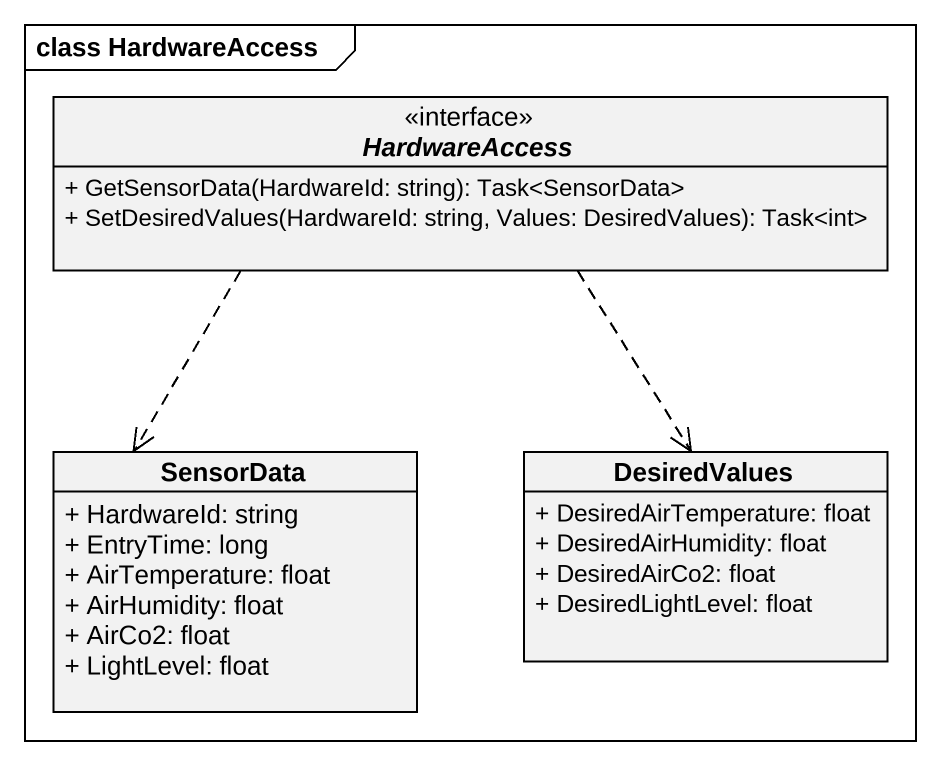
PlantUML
@startuml
mainframe class HardwareAccess
hide circle
hide empty members
skinparam classAttributeIconSize 0
interface HardwareAccess {
  + GetSensorData(HardwareId: string): Task<SensorData>
  + SetDesiredValues(HardwareId: string, Values: DesiredValues): Task<int>
}
class SensorData {
  + HardwareId: string
  + EntryTime: long
  + AirTemperature: float
  + AirHumidity: float
  + AirCo2: float
  + LightLevel: float
}
class DesiredValues {
  + DesiredAirTemperature: float
  + DesiredAirHumidity: float
  + DesiredAirCo2: float
  + DesiredLightLevel: float
}
HardwareAccess ..> SensorData
HardwareAccess ..> DesiredValues
@enduml
